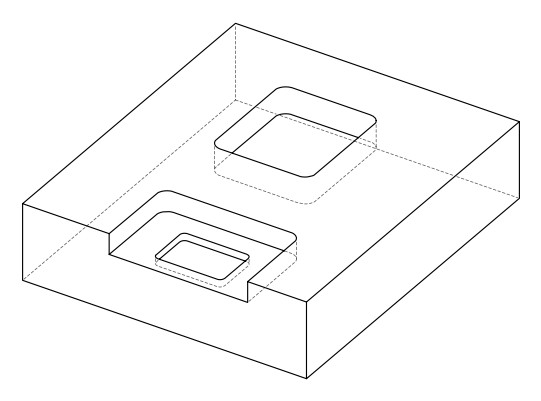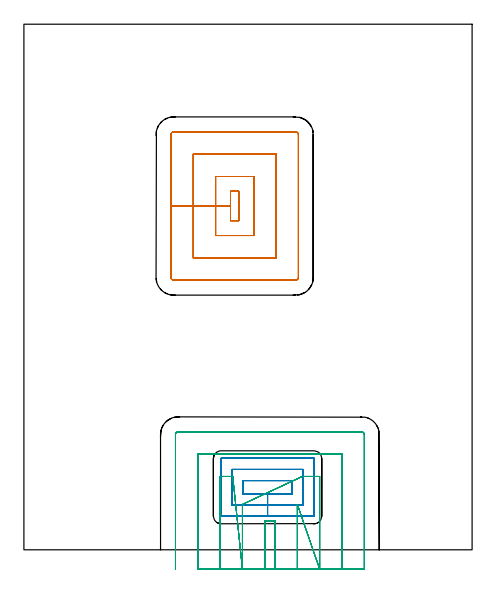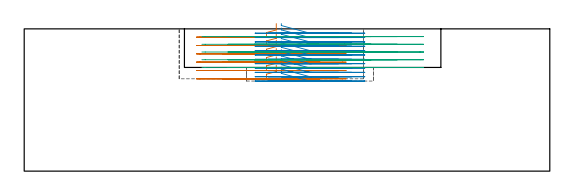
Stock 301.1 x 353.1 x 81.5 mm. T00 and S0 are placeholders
(PLAN: 3 operations, 2 tool changes, 37.5 min)
(1 MILL_RECTANGULAR_POCKET | POCKET_RECTANGULAR_STRAIGHT | UGT0201_136 | Follow Part, ap 5, ae 75% | 10.83 min | 358070 mm3)
(2 MILL_RECTANGULAR_POCKET_1 | POCKET_RECTANGULAR_STRAIGHT_1 | NXT0201_013 | Follow Part, ap 2.5, ae 75% | 11.76 min | 105998 mm3)
(3 MILL_SLOT | SLOT_PARTIAL_RECTANGULAR | UGT0201_136 | Follow Part, ap 5, ae 75% | 14.94 min | 210257 mm3)
(TOOL UGT0201_136 | Carbide End Mill 20.0 | D20 FL30 Z4)
(TOOL NXT0201_013 | ENDMILL 10mm | D10 FL30 Z4)
(OP 1 MILL_RECTANGULAR_POCKET)
G17 G21 G94 G90
T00 M6
G54
G17 G0 G90 X144.4 Y227.264 S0 M3
G43 Z91.5 H0
Z84.5
G94 G1 Y240.8 Z80.873 F250.
X138.8 Z79.373
Y230.95 Z76.733
Y221.1 F500.
X144.4
Y240.8
X138.8
Y230.95
X128.8
Y211.1
X154.4
Y250.8
X128.8
Y230.95
X113.8
Y196.1
X169.4
Y265.8
X113.8
Y230.95
X98.8
Y183.
G3 X100.7 Y181.1 R1.9
G1 X182.5
G3 X184.4 Y183. R1.9
G1 Y278.9
G3 X182.5 Y280.8 R1.9
G1 X100.7
G3 X98.8 Y278.9 R1.9
G1 Y230.95
Y229.95
G0 X144.4 Y227.264 Z79.733
G1 Y240.8 Z76.106 F250.
X138.8 Z74.606
Y230.95 Z71.967
Y221.1 F500.
X144.4
Y240.8
X138.8
Y230.95
X128.8
Y211.1
X154.4
Y250.8
X128.8
Y230.95
X113.8
Y196.1
X169.4
Y265.8
X113.8
Y230.95
X98.8
Y183.
G3 X100.7 Y181.1 R1.9
G1 X182.5
G3 X184.4 Y183. R1.9
G1 Y278.9
G3 X182.5 Y280.8 R1.9
G1 X100.7
G3 X98.8 Y278.9 R1.9
G1 Y230.95
Y229.95
G0 X144.4 Y227.264 Z74.967
G1 Y240.8 Z71.34 F250.
X138.8 Z69.839
Y230.95 Z67.2
Y221.1 F500.
X144.4
Y240.8
X138.8
Y230.95
X128.8
Y211.1
X154.4
Y250.8
X128.8
Y230.95
X113.8
Y196.1
X169.4
Y265.8
X113.8
Y230.95
X98.8
Y183.
G3 X100.7 Y181.1 R1.9
G1 X182.5
G3 X184.4 Y183. R1.9
G1 Y278.9
G3 X182.5 Y280.8 R1.9
G1 X100.7
G3 X98.8 Y278.9 R1.9
G1 Y230.95
Y229.95
G0 X144.4 Y227.264 Z70.2
G1 Y240.8 Z66.573 F250.
X138.8 Z65.073
Y230.95 Z62.433
Y221.1 F500.
X144.4
Y240.8
X138.8
Y230.95
X128.8
Y211.1
X154.4
Y250.8
X128.8
Y230.95
X113.8
Y196.1
X169.4
Y265.8
X113.8
Y230.95
X98.8
Y183.
G3 X100.7 Y181.1 R1.9
G1 X182.5
G3 X184.4 Y183. R1.9
G1 Y278.9
G3 X182.5 Y280.8 R1.9
G1 X100.7
G3 X98.8 Y278.9 R1.9
G1 Y230.95
Y229.95
G0 X144.4 Y227.264 Z65.433
G1 Y240.8 Z61.806 F250.
X138.8 Z60.306
Y230.95 Z57.667
Y221.1 F500.
X144.4
Y240.8
X138.8
Y230.95
X128.8
Y211.1
X154.4
Y250.8
X128.8
Y230.95
X113.8
Y196.1
X169.4
Y265.8
X113.8
Y230.95
X98.8
Y183.
G3 X100.7 Y181.1 R1.9
G1 X182.5
G3 X184.4 Y183. R1.9
G1 Y278.9
G3 X182.5 Y280.8 R1.9
G1 X100.7
G3 X98.8 Y278.9 R1.9
G1 Y230.95
Y229.95
G0 X144.4 Y227.264 Z60.667
G1 Y240.8 Z57.04 F250.
X138.8 Z55.539
Y230.95 Z52.9
Y221.1 F500.
X144.4
Y240.8
X138.8
Y230.95
X128.8
Y211.1
X154.4
Y250.8
X128.8
Y230.95
X113.8
Y196.1
X169.4
Y265.8
X113.8
Y230.95
X98.8
Y183.
G3 X100.7 Y181.1 R1.9
G1 X182.5
G3 X184.4 Y183. R1.9
G1 Y278.9
G3 X182.5 Y280.8 R1.9
G1 X100.7
G3 X98.8 Y278.9 R1.9
G1 Y230.95
Y229.95
G0 Z91.5
M5
M2
(OP 2 MILL_RECTANGULAR_POCKET_1)
G17 G21 G94 G90
T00 M6
G54
G17 G0 G90 X147.3 Y41.595 S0 M3
G43 Z91.5 H0
Z84.5
G94 G1 Y37.5 Z83.403 F250.
X163.7 Z79.008
X180.1 F500.
Y46.5
X147.3
Y37.5
X163.7
Y30.
X187.6
Y54.
X139.8
Y30.
X163.7
Y22.5
X194.8
G3 X195.1 Y22.8 R0.3
G1 Y61.2
G3 X194.8 Y61.5 R0.3
G1 X132.6
G3 X132.3 Y61.2 R0.3
G1 Y22.8
G3 X132.6 Y22.5 R0.3
G1 X163.7
X164.7
G0 X147.3 Y41.595 Z82.008
G1 Y37.5 Z80.911 F250.
X163.7 Z76.517
X180.1 F500.
Y46.5
X147.3
Y37.5
X163.7
Y30.
X187.6
Y54.
X139.8
Y30.
X163.7
Y22.5
X194.8
G3 X195.1 Y22.8 R0.3
G1 Y61.2
G3 X194.8 Y61.5 R0.3
G1 X132.6
G3 X132.3 Y61.2 R0.3
G1 Y22.8
G3 X132.6 Y22.5 R0.3
G1 X163.7
X164.7
G0 X147.3 Y41.595 Z79.517
G1 Y37.5 Z78.419 F250.
X163.7 Z74.025
X180.1 F500.
Y46.5
X147.3
Y37.5
X163.7
Y30.
X187.6
Y54.
X139.8
Y30.
X163.7
Y22.5
X194.8
G3 X195.1 Y22.8 R0.3
G1 Y61.2
G3 X194.8 Y61.5 R0.3
G1 X132.6
G3 X132.3 Y61.2 R0.3
G1 Y22.8
G3 X132.6 Y22.5 R0.3
G1 X163.7
X164.7
G0 X147.3 Y41.595 Z77.025
G1 Y37.5 Z75.928 F250.
X163.7 Z71.533
X180.1 F500.
Y46.5
X147.3
Y37.5
X163.7
Y30.
X187.6
Y54.
X139.8
Y30.
X163.7
Y22.5
X194.8
G3 X195.1 Y22.8 R0.3
G1 Y61.2
G3 X194.8 Y61.5 R0.3
G1 X132.6
G3 X132.3 Y61.2 R0.3
G1 Y22.8
G3 X132.6 Y22.5 R0.3
G1 X163.7
X164.7
G0 X147.3 Y41.595 Z74.533
G1 Y37.5 Z73.436 F250.
X163.7 Z69.042
X180.1 F500.
Y46.5
X147.3
Y37.5
X163.7
Y30.
X187.6
Y54.
X139.8
Y30.
X163.7
Y22.5
X194.8
G3 X195.1 Y22.8 R0.3
G1 Y61.2
G3 X194.8 Y61.5 R0.3
G1 X132.6
G3 X132.3 Y61.2 R0.3
G1 Y22.8
G3 X132.6 Y22.5 R0.3
G1 X163.7
X164.7
G0 X147.3 Y41.595 Z72.042
G1 Y37.5 Z70.944 F250.
X163.7 Z66.55
X180.1 F500.
Y46.5
X147.3
Y37.5
X163.7
Y30.
X187.6
Y54.
X139.8
Y30.
X163.7
Y22.5
X194.8
G3 X195.1 Y22.8 R0.3
G1 Y61.2
G3 X194.8 Y61.5 R0.3
G1 X132.6
G3 X132.3 Y61.2 R0.3
G1 Y22.8
G3 X132.6 Y22.5 R0.3
G1 X163.7
X164.7
G0 X147.3 Y41.595 Z69.55
G1 Y37.5 Z68.453 F250.
X163.7 Z64.058
X180.1 F500.
Y46.5
X147.3
Y37.5
X163.7
Y30.
X187.6
Y54.
X139.8
Y30.
X163.7
Y22.5
X194.8
G3 X195.1 Y22.8 R0.3
G1 Y61.2
G3 X194.8 Y61.5 R0.3
G1 X132.6
G3 X132.3 Y61.2 R0.3
G1 Y22.8
G3 X132.6 Y22.5 R0.3
G1 X163.7
X164.7
G0 X147.3 Y41.595 Z67.058
G1 Y37.5 Z65.961 F250.
X163.7 Z61.567
X180.1 F500.
Y46.5
X147.3
Y37.5
X163.7
Y30.
X187.6
Y54.
X139.8
Y30.
X163.7
Y22.5
X194.8
G3 X195.1 Y22.8 R0.3
G1 Y61.2
G3 X194.8 Y61.5 R0.3
G1 X132.6
G3 X132.3 Y61.2 R0.3
G1 Y22.8
G3 X132.6 Y22.5 R0.3
G1 X163.7
X164.7
G0 X147.3 Y41.595 Z64.567
G1 Y37.5 Z63.469 F250.
X163.7 Z59.075
X180.1 F500.
Y46.5
X147.3
Y37.5
X163.7
Y30.
X187.6
Y54.
X139.8
Y30.
X163.7
Y22.5
X194.8
G3 X195.1 Y22.8 R0.3
G1 Y61.2
G3 X194.8 Y61.5 R0.3
G1 X132.6
G3 X132.3 Y61.2 R0.3
G1 Y22.8
G3 X132.6 Y22.5 R0.3
G1 X163.7
X164.7
G0 X147.3 Y41.595 Z62.075
G1 Y37.5 Z60.978 F250.
X163.7 Z56.583
X180.1 F500.
Y46.5
X147.3
Y37.5
X163.7
Y30.
X187.6
Y54.
X139.8
Y30.
X163.7
Y22.5
X194.8
G3 X195.1 Y22.8 R0.3
G1 Y61.2
G3 X194.8 Y61.5 R0.3
G1 X132.6
G3 X132.3 Y61.2 R0.3
G1 Y22.8
G3 X132.6 Y22.5 R0.3
G1 X163.7
X164.7
G0 X147.3 Y41.595 Z59.583
G1 Y37.5 Z58.486 F250.
X163.7 Z54.092
X180.1 F500.
Y46.5
X147.3
Y37.5
X163.7
Y30.
X187.6
Y54.
X139.8
Y30.
X163.7
Y22.5
X194.8
G3 X195.1 Y22.8 R0.3
G1 Y61.2
G3 X194.8 Y61.5 R0.3
G1 X132.6
G3 X132.3 Y61.2 R0.3
G1 Y22.8
G3 X132.6 Y22.5 R0.3
G1 X163.7
X164.7
G0 X147.3 Y41.595 Z57.092
G1 Y37.5 Z55.994 F250.
X163.7 Z51.6
X180.1 F500.
Y46.5
X147.3
Y37.5
X163.7
Y30.
X187.6
Y54.
X139.8
Y30.
X163.7
Y22.5
X194.8
G3 X195.1 Y22.8 R0.3
G1 Y61.2
G3 X194.8 Y61.5 R0.3
G1 X132.6
G3 X132.3 Y61.2 R0.3
G1 Y22.8
G3 X132.6 Y22.5 R0.3
G1 X163.7
X164.7
G0 Z91.5
M5
M2
(OP 3 MILL_SLOT)
G17 G21 G94 G90
T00 M6
G54
G17 G0 G90 X168.7 Y-13. S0 M3
G43 Z91.5 H0
Z77.08
G94 G1 Y-10. F250.
Y19.3 F500.
X161.8
Y-10.
Y-13. F250.
X183.7
Y-10.
Y27.499 F500.
Y30.499 F250.
X198.7 Y-13. F500.
Y-10. F250.
Y49.3 F500.
X190.1
X187.1 F250.
X146.8 Y30.5 F500.
Y27.5 F250.
Y-10. F500.
Y-13. F250.
X140.3 Y49.3 F500.
X137.3 F250.
X131.8 F500.
Y-10.
Y-13. F250.
X213.7
Y-10.
Y64.3 F500.
X116.8
Y-10.
Y-13. F250.
X228.7
Y-10.
Y77.4 F500.
G3 X226.8 Y79.3 R1.9
G1 X103.7
G3 X101.8 Y77.4 R1.9
G1 Y-10.
Y-13. F250.
G0 X168.7 Z72.66
G1 Y-10.
Y19.3 F500.
X161.8
Y-10.
Y-13. F250.
X183.7
Y-10.
Y27.499 F500.
Y30.499 F250.
X198.7 Y-13. F500.
Y-10. F250.
Y49.3 F500.
X190.1
X187.1 F250.
X146.8 Y30.5 F500.
Y27.5 F250.
Y-10. F500.
Y-13. F250.
X140.3 Y49.3 F500.
X137.3 F250.
X131.8 F500.
Y-10.
Y-13. F250.
X213.7
Y-10.
Y64.3 F500.
X116.8
Y-10.
Y-13. F250.
X228.7
Y-10.
Y77.4 F500.
G3 X226.8 Y79.3 R1.9
G1 X103.7
G3 X101.8 Y77.4 R1.9
G1 Y-10.
Y-13. F250.
G0 X168.7 Z68.24
G1 Y-10.
Y19.3 F500.
X161.8
Y-10.
Y-13. F250.
X183.7
Y-10.
Y27.499 F500.
Y30.499 F250.
X198.7 Y-13. F500.
Y-10. F250.
Y49.3 F500.
X190.1
X187.1 F250.
X146.8 Y30.5 F500.
Y27.5 F250.
Y-10. F500.
Y-13. F250.
X140.3 Y49.3 F500.
X137.3 F250.
X131.8 F500.
Y-10.
Y-13. F250.
X213.7
Y-10.
Y64.3 F500.
X116.8
Y-10.
Y-13. F250.
X228.7
Y-10.
Y77.4 F500.
G3 X226.8 Y79.3 R1.9
G1 X103.7
G3 X101.8 Y77.4 R1.9
G1 Y-10.
Y-13. F250.
G0 X168.7 Z63.82
G1 Y-10.
Y19.3 F500.
X161.8
Y-10.
Y-13. F250.
X183.7
Y-10.
Y27.499 F500.
Y30.499 F250.
X198.7 Y-13. F500.
Y-10. F250.
Y49.3 F500.
X190.1
X187.1 F250.
X146.8 Y30.5 F500.
Y27.5 F250.
Y-10. F500.
Y-13. F250.
X140.3 Y49.3 F500.
X137.3 F250.
X131.8 F500.
Y-10.
Y-13. F250.
X213.7
Y-10.
Y64.3 F500.
X116.8
Y-10.
Y-13. F250.
X228.7
Y-10.
Y77.4 F500.
G3 X226.8 Y79.3 R1.9
G1 X103.7
G3 X101.8 Y77.4 R1.9
G1 Y-10.
Y-13. F250.
G0 X168.7 Z59.4
G1 Y-10.
Y19.3 F500.
X161.8
Y-10.
Y-13. F250.
X183.7
Y-10.
Y27.499 F500.
Y30.499 F250.
X198.7 Y-13. F500.
Y-10. F250.
Y49.3 F500.
X190.1
X187.1 F250.
X146.8 Y30.5 F500.
Y27.5 F250.
Y-10. F500.
Y-13. F250.
X140.3 Y49.3 F500.
X137.3 F250.
X131.8 F500.
Y-10.
Y-13. F250.
X213.7
Y-10.
Y64.3 F500.
X116.8
Y-10.
Y-13. F250.
X228.7
Y-10.
Y77.4 F500.
G3 X226.8 Y79.3 R1.9
G1 X103.7
G3 X101.8 Y77.4 R1.9
G1 Y-10.
Y-13. F250.
G0 Z91.5
M5
M2
